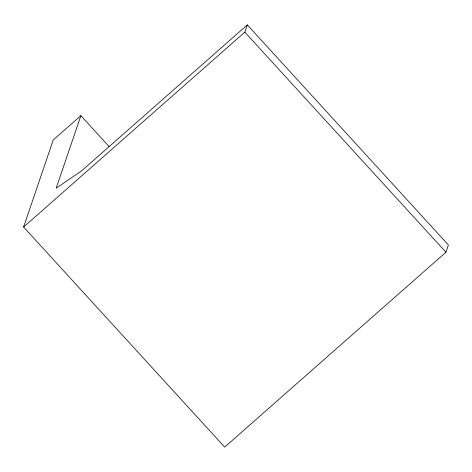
<?xml version="1.0" encoding="UTF-8"?>
<svg xmlns="http://www.w3.org/2000/svg" width="472" height="472" viewBox="0 0 472 472"><rect width="100%" height="100%" fill="white"/><g stroke="black" fill="none" stroke-linecap="round" stroke-linejoin="round"><path stroke-width="0.71" d="M80.871 115.658L56.192 188.163L81.379 171.053L247.304 24.898L448.4 244.98L445.934 252.231L224.696 447.102L23.6 227.02L53.218 140.019L80.871 115.658L109.174 146.633M23.6 227.02L244.832 32.149L247.304 24.898M244.832 32.149L445.934 252.231"/></g></svg>
